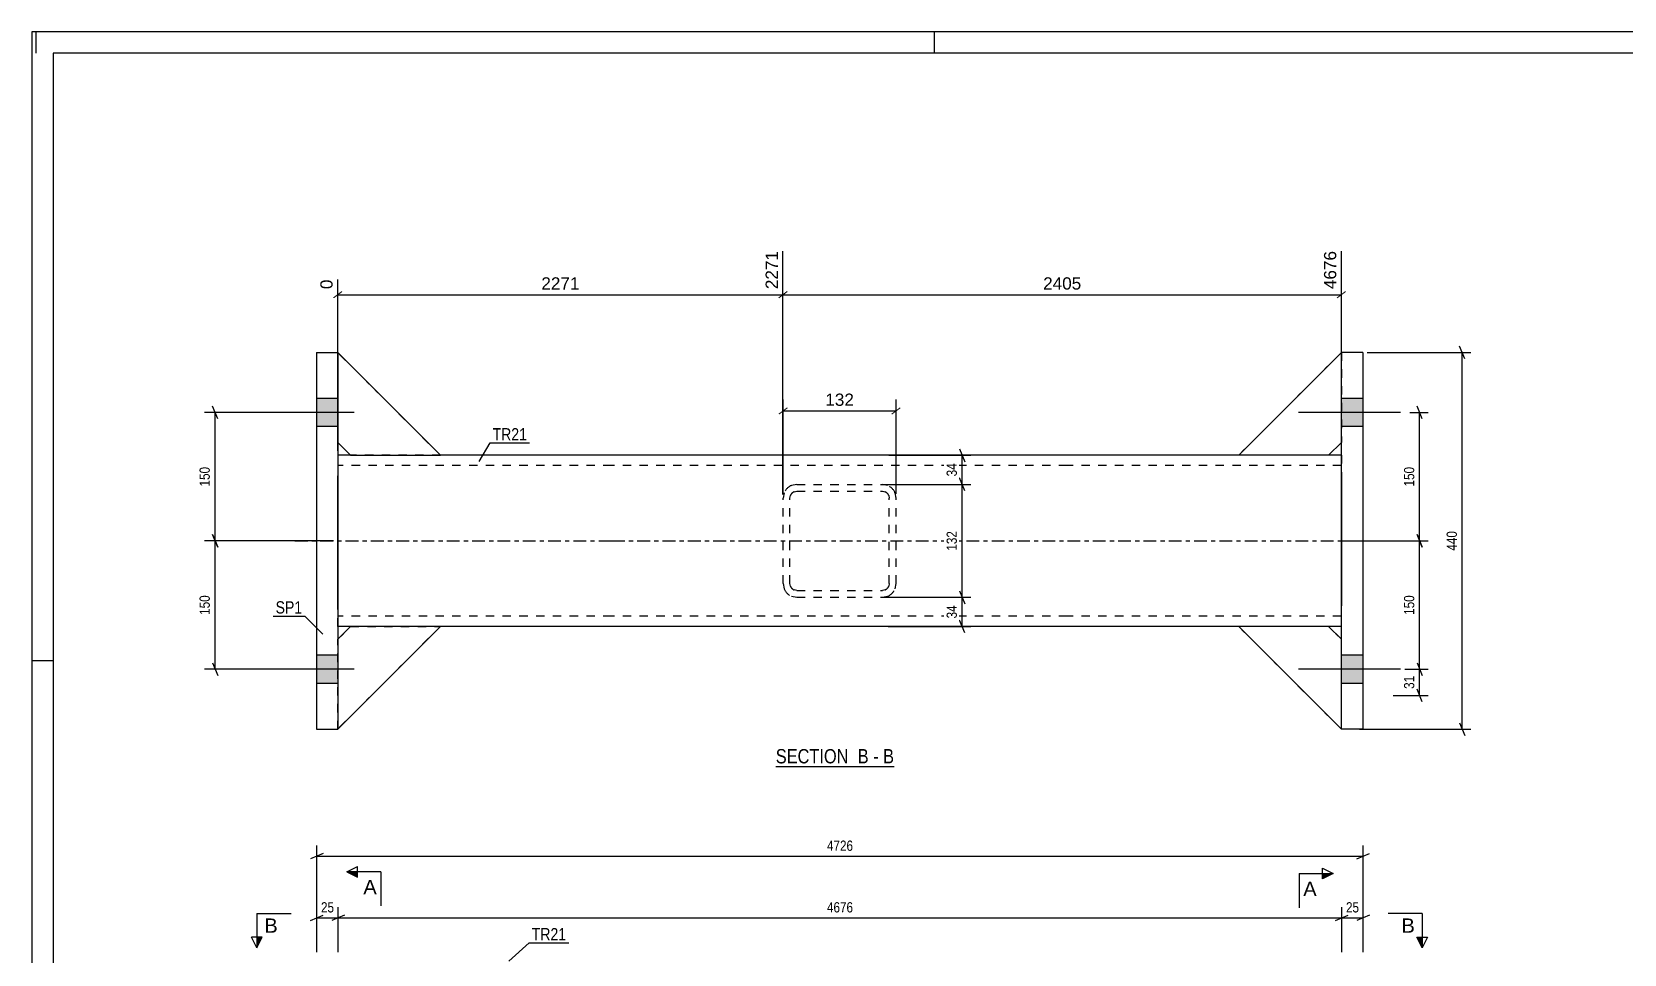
# Model space of a CAD drawing. Header units: millimetres. Extents: x 0 to 841, y 0 to 594.
# Drawn here: x 0 to 372.2, y 378.5 to 594 of the extents above; entities that cross this region are included whole.
import ezdxf

# ---------------------------------------------------------------- set-up
doc = ezdxf.new("R2010")
doc.units = ezdxf.units.MM
doc.linetypes.add('DXK_LINE_DOT2', pattern=[3.9198, 1.9599, -1.9599])
doc.linetypes.add('DXK_LINE_DOT3', pattern=[5.9187, 2.979, -0.9799, 0.9799, -0.9799])
doc.styles.add('Arial', font='ARIAL.TTF', dxfattribs={"height": 0.2})
doc.styles.add('Arial Narrow', font='ARIALN.TTF', dxfattribs={"height": 0.2})

# ---------------------------------------------------------------- blocks, each defined once
blk = doc.blocks.new('Unknown-389632061-1163')
at = {"color": 5, "linetype": 'Continuous'}
for p, q in [((841, 594), (0, 594)), ((0, 594), (0, 0)), ((1, 589), (1, 594)), ((211, 589), (211, 594)), ((836, 589), (5, 589)), ((5, 589), (5, 5)), ((5, 447), (0, 447))]:
    blk.add_line(p, q, dxfattribs=at)
blk = doc.blocks.new('Unknown-389632061-14 - 6129')
at = {"color": 6, "linetype": 'Continuous'}
blk.add_line((173.89, 422.31), (201.54, 422.31), dxfattribs=at)
at = {"color": 0, "linetype": 'Continuous'}
blk.add_wipeout([(192, 423.06), (192, 426.56), (173.89, 426.56), (173.89, 423.06)], dxfattribs=at)
at = {"color": 7, "linetype": 'Continuous', "style": 'Arial Narrow'}
blk.add_text('SECTION ', height=3.34, dxfattribs=at).set_placement((173.89, 423.06))
at = {"color": 0, "linetype": 'Continuous'}
blk.add_wipeout([(195.61, 423.06), (195.61, 426.56), (193.05, 426.56), (193.05, 423.06)], dxfattribs=at)
blk.add_wipeout([(197.93, 423.06), (197.93, 426.56), (196.66, 426.56), (196.66, 423.06)], dxfattribs=at)
at = {"color": 7, "linetype": 'Continuous', "style": 'Arial Narrow'}
blk.add_text('B', height=3.34, dxfattribs=at).set_placement((193.05, 423.06))
at = {"color": 0, "linetype": 'Continuous'}
blk.add_wipeout([(201.54, 423.06), (201.54, 426.56), (198.98, 426.56), (198.98, 423.06)], dxfattribs=at)
at = {"color": 7, "linetype": 'Continuous', "style": 'Arial Narrow'}
for s, p in [('-', (196.66, 423.06)), ('B', (198.98, 423.06))]:
    blk.add_text(s, height=3.34, dxfattribs=at).set_placement(p)
blk = doc.blocks.new('Part-389632061-6157 - 6129')
at = {"color": 7, "linetype": 'DXK_LINE_DOT2'}
for p, q in [((178.81, 488.26), (177.59, 488.01)), ((178.81, 488.26), (198.81, 488.26)), ((200.04, 488.01), (198.81, 488.26)), ((175.86, 486.28), (175.61, 485.06)), ((175.61, 465.06), (175.61, 485.06)), ((177.21, 485.06), (177.34, 485.67)), ((177.21, 465.06), (177.21, 485.06)), ((178.2, 486.54), (178.81, 486.66)), ((178.81, 486.66), (198.81, 486.66)), ((198.81, 486.66), (199.43, 486.54)), ((200.29, 485.67), (200.41, 485.06)), ((200.41, 465.06), (200.41, 485.06)), ((202.01, 485.06), (201.77, 486.28)), ((202.01, 465.06), (202.01, 485.06)), ((175.61, 465.06), (175.86, 463.83)), ((177.34, 464.45), (177.21, 465.06)), ((177.59, 462.1), (178.81, 461.86)), ((178.81, 463.46), (178.2, 463.58)), ((178.81, 463.46), (198.81, 463.46)), ((178.81, 461.86), (198.81, 461.86)), ((199.43, 463.58), (198.81, 463.46)), ((198.81, 461.86), (200.04, 462.1)), ((200.41, 465.06), (200.29, 464.45)), ((201.77, 463.83), (202.01, 465.06))]:
    blk.add_line(p, q, dxfattribs=at)
for centre, radius, start, end in [((178.81, 485.06), 3.2, 112.5, 157.5), ((198.81, 485.06), 3.2, 22.5, 67.5), ((178.81, 485.06), 1.6, 112.5, 157.5), ((198.81, 485.06), 1.6, 22.5, 67.5), ((178.81, 465.06), 3.2, 202.5, 247.5), ((178.81, 465.06), 1.6, 202.5, 247.5), ((198.81, 465.06), 1.6, 292.5, 337.5), ((198.81, 465.06), 3.2, 292.5, 337.5)]:
    blk.add_arc(centre, radius, start, end, dxfattribs=at)
blk = doc.blocks.new('Part-389632061-6183 - 6129')
at = {"color": 7, "linetype": 'DXK_LINE_DOT2'}
for p, q in [((303.11, 455.06), (282.11, 455.06)), ((282.11, 455.06), (306.11, 431.06)), ((306.11, 452.06), (303.11, 455.06)), ((306.11, 431.06), (306.11, 452.06))]:
    blk.add_line(p, q, dxfattribs=at)
blk = doc.blocks.new('Part-389632061-6159 - 6129')
at = {"color": 2, "linetype": 'Continuous'}
for p, q in [((306.11, 431.06), (306.11, 519.06)), ((311.11, 519.06), (306.11, 519.06)), ((311.11, 519.06), (311.11, 431.06)), ((311.11, 431.06), (306.11, 431.06))]:
    blk.add_line(p, q, dxfattribs=at)
blk = doc.blocks.new('Part-389632061-6186 - 6129')
at = {"color": 7, "linetype": 'DXK_LINE_DOT2'}
for p, q in [((282.11, 495.06), (306.11, 519.06)), ((306.11, 519.06), (306.11, 498.06)), ((303.11, 495.06), (282.11, 495.06)), ((306.11, 498.06), (303.11, 495.06))]:
    blk.add_line(p, q, dxfattribs=at)
blk = doc.blocks.new('Part-389632061-6162 - 6129')
at = {"color": 2, "linetype": 'Continuous'}
for p, q in [((66.51, 519.06), (71.51, 519.06)), ((66.51, 519.06), (66.51, 431.06)), ((71.51, 519.06), (71.51, 431.06)), ((66.51, 431.06), (71.51, 431.06))]:
    blk.add_line(p, q, dxfattribs=at)
blk = doc.blocks.new('Part-389632061-6184 - 6129')
at = {"color": 2, "linetype": 'Continuous'}
for p, q in [((303.11, 455.06), (282.11, 455.06)), ((282.11, 455.06), (306.11, 431.06)), ((306.11, 452.06), (303.11, 455.06))]:
    blk.add_line(p, q, dxfattribs=at)
at = {"color": 7, "linetype": 'DXK_LINE_DOT2'}
blk.add_line((306.11, 431.06), (306.11, 452.06), dxfattribs=at)
blk = doc.blocks.new('Part-389632061-6185 - 6129')
at = {"color": 7, "linetype": 'DXK_LINE_DOT2'}
for p, q in [((303.11, 455.06), (282.11, 455.06)), ((282.11, 455.06), (306.11, 431.06)), ((306.11, 452.06), (303.11, 455.06)), ((306.11, 431.06), (306.11, 452.06))]:
    blk.add_line(p, q, dxfattribs=at)
blk = doc.blocks.new('Part-389632061-6187 - 6129')
at = {"color": 2, "linetype": 'Continuous'}
for p, q in [((282.11, 495.06), (306.11, 519.06)), ((303.11, 495.06), (282.11, 495.06)), ((306.11, 498.06), (303.11, 495.06))]:
    blk.add_line(p, q, dxfattribs=at)
at = {"color": 7, "linetype": 'DXK_LINE_DOT2'}
blk.add_line((306.11, 498.06), (306.11, 519.06), dxfattribs=at)
blk = doc.blocks.new('Part-389632061-6188 - 6129')
at = {"color": 7, "linetype": 'DXK_LINE_DOT2'}
for p, q in [((282.11, 495.06), (306.11, 519.06)), ((306.11, 519.06), (306.11, 498.06)), ((303.11, 495.06), (282.11, 495.06)), ((306.11, 498.06), (303.11, 495.06))]:
    blk.add_line(p, q, dxfattribs=at)
blk = doc.blocks.new('Part-389632061-6189 - 6129')
at = {"color": 7, "linetype": 'DXK_LINE_DOT2'}
for p, q in [((71.51, 452.06), (74.51, 455.06)), ((95.51, 455.06), (71.51, 431.06)), ((74.51, 455.06), (95.51, 455.06)), ((71.51, 431.06), (71.51, 452.06))]:
    blk.add_line(p, q, dxfattribs=at)
blk = doc.blocks.new('Part-389632061-6190 - 6129')
at = {"color": 2, "linetype": 'Continuous'}
for p, q in [((71.51, 452.06), (74.51, 455.06)), ((95.51, 455.06), (71.51, 431.06)), ((95.51, 455.06), (74.51, 455.06))]:
    blk.add_line(p, q, dxfattribs=at)
at = {"color": 7, "linetype": 'DXK_LINE_DOT2'}
blk.add_line((71.51, 431.06), (71.51, 452.06), dxfattribs=at)
blk = doc.blocks.new('Part-389632061-6191 - 6129')
at = {"color": 7, "linetype": 'DXK_LINE_DOT2'}
for p, q in [((71.51, 452.06), (74.51, 455.06)), ((95.51, 455.06), (71.51, 431.06)), ((74.51, 455.06), (95.51, 455.06)), ((71.51, 431.06), (71.51, 452.06))]:
    blk.add_line(p, q, dxfattribs=at)
blk = doc.blocks.new('Part-389632061-6192 - 6129')
at = {"color": 7, "linetype": 'DXK_LINE_DOT2'}
for p, q in [((95.51, 495.06), (71.51, 519.06)), ((71.51, 519.06), (71.51, 498.06)), ((71.51, 498.06), (74.51, 495.06)), ((74.51, 495.06), (95.51, 495.06))]:
    blk.add_line(p, q, dxfattribs=at)
blk = doc.blocks.new('Part-389632061-6193 - 6129')
at = {"color": 2, "linetype": 'Continuous'}
for p, q in [((95.51, 495.06), (71.51, 519.06)), ((71.51, 498.06), (74.51, 495.06)), ((74.51, 495.06), (95.51, 495.06))]:
    blk.add_line(p, q, dxfattribs=at)
at = {"color": 7, "linetype": 'DXK_LINE_DOT2'}
blk.add_line((71.51, 519.06), (71.51, 498.06), dxfattribs=at)
blk = doc.blocks.new('Part-389632061-6194 - 6129')
at = {"color": 7, "linetype": 'DXK_LINE_DOT2'}
for p, q in [((95.51, 495.06), (71.51, 519.06)), ((71.51, 519.06), (71.51, 498.06)), ((71.51, 498.06), (74.51, 495.06)), ((74.51, 495.06), (95.51, 495.06))]:
    blk.add_line(p, q, dxfattribs=at)
blk = doc.blocks.new('Part-389632061-6195 - 6129')
at = {"color": 2, "linetype": 'Continuous'}
for p, q in [((74.51, 495.06), (71.51, 495.06)), ((135.51, 495.06), (95.51, 495.06)), ((242.01, 495.06), (135.61, 495.06)), ((282.11, 495.06), (242.11, 495.06)), ((306.11, 495.06), (303.11, 495.06)), ((71.51, 459.86), (71.51, 490.26)), ((306.11, 490.26), (306.11, 459.86)), ((74.51, 455.06), (71.51, 455.06)), ((135.51, 455.06), (95.51, 455.06)), ((242.01, 455.06), (135.61, 455.06)), ((282.11, 455.06), (242.11, 455.06)), ((306.11, 455.06), (303.11, 455.06))]:
    blk.add_line(p, q, dxfattribs=at)
at = {"color": 7, "linetype": 'DXK_LINE_DOT2'}
for p, q in [((71.51, 495.06), (71.51, 490.26)), ((71.51, 495.06), (71.51, 493.65)), ((95.51, 495.06), (74.51, 495.06)), ((303.11, 495.06), (282.11, 495.06)), ((306.11, 495.06), (306.11, 490.26)), ((306.11, 495.06), (306.11, 493.65)), ((135.51, 492.66), (71.51, 492.66)), ((242.01, 492.66), (135.61, 492.66)), ((306.11, 492.66), (242.11, 492.66)), ((71.51, 455.06), (71.51, 459.86)), ((306.11, 455.06), (306.11, 459.86)), ((135.51, 457.46), (71.51, 457.46)), ((95.51, 455.06), (74.51, 455.06)), ((242.01, 457.46), (135.61, 457.46)), ((306.11, 457.46), (242.11, 457.46)), ((303.11, 455.06), (282.11, 455.06))]:
    blk.add_line(p, q, dxfattribs=at)
at = {"color": 7, "linetype": 'DXK_LINE_DOT3'}
for p, q in [((61.51, 475.06), (135.51, 475.06)), ((135.61, 475.06), (242.01, 475.06)), ((242.11, 475.06), (316.11, 475.06))]:
    blk.add_line(p, q, dxfattribs=at)
blk = doc.blocks.new('Bolt-389632061-6197 - 6129')
at = {"linetype": 'Continuous'}
for points in [[(306.11, 508.36), (306.11, 501.76), (311.11, 501.76), (311.11, 508.36)], [(306.11, 508.36), (306.11, 501.76), (311.11, 501.76), (311.11, 508.36)], [(306.11, 448.36), (306.11, 441.76), (311.11, 441.76), (311.11, 448.36)], [(306.11, 448.36), (306.11, 441.76), (311.11, 441.76), (311.11, 448.36)]]:
    blk.add_hatch(color=1, dxfattribs=at).paths.add_polyline_path(points)
at = {"color": 1, "linetype": 'Continuous'}
for p, q in [((311.11, 508.36), (306.11, 508.36)), ((311.11, 508.36), (306.11, 508.36)), ((319.91, 505.06), (296.11, 505.06)), ((319.91, 505.06), (296.11, 505.06)), ((311.11, 501.76), (306.11, 501.76)), ((311.11, 501.76), (306.11, 501.76)), ((311.11, 448.36), (306.11, 448.36)), ((311.11, 448.36), (306.11, 448.36)), ((319.91, 445.06), (296.11, 445.06)), ((319.91, 445.06), (296.11, 445.06)), ((311.11, 441.76), (306.11, 441.76)), ((311.11, 441.76), (306.11, 441.76))]:
    blk.add_line(p, q, dxfattribs=at)
blk = doc.blocks.new('Bolt-389632061-6200 - 6129')
at = {"linetype": 'Continuous'}
for points in [[(66.51, 508.36), (66.51, 501.76), (71.51, 501.76), (71.51, 508.36)], [(66.51, 508.36), (66.51, 501.76), (71.51, 501.76), (71.51, 508.36)], [(66.51, 448.36), (66.51, 441.76), (71.51, 441.76), (71.51, 448.36)], [(66.51, 448.36), (66.51, 441.76), (71.51, 441.76), (71.51, 448.36)]]:
    blk.add_hatch(color=1, dxfattribs=at).paths.add_polyline_path(points)
at = {"color": 1, "linetype": 'Continuous'}
for p, q in [((71.51, 508.36), (66.51, 508.36)), ((71.51, 508.36), (66.51, 508.36)), ((75.31, 505.06), (51.51, 505.06)), ((75.31, 505.06), (51.51, 505.06)), ((71.51, 501.76), (66.51, 501.76)), ((71.51, 501.76), (66.51, 501.76)), ((71.51, 448.36), (66.51, 448.36)), ((71.51, 448.36), (66.51, 448.36)), ((75.31, 445.06), (51.51, 445.06)), ((75.31, 445.06), (51.51, 445.06)), ((71.51, 441.76), (66.51, 441.76)), ((71.51, 441.76), (66.51, 441.76))]:
    blk.add_line(p, q, dxfattribs=at)
blk = doc.blocks.new('StraightDimension-389632061-2652 - 2425')
at = {"color": 7, "linetype": 'Continuous'}
for p, q in [((304.71, 386.38), (307.71, 387.58)), ((306.21, 378.98), (306.21, 389.48)), ((312.71, 387.58), (309.71, 386.38)), ((311.21, 378.98), (311.21, 389.48)), ((306.21, 386.98), (311.21, 386.98))]:
    blk.add_line(p, q, dxfattribs=at)
at = {"color": 0}
blk.add_wipeout([(310.74, 387.73), (310.74, 391.23), (306.69, 391.23), (306.69, 387.73)], dxfattribs=at)
at = {"color": 3, "style": 'Arial Narrow'}
blk.add_text('25', height=2.386, dxfattribs=at).set_placement((307.19, 388.23))
blk = doc.blocks.new('StraightDimension-389632061-2660 - 2425')
at = {"color": 7, "linetype": 'Continuous'}
for p, q in [((73.11, 387.58), (70.11, 386.38)), ((71.61, 378.98), (71.61, 389.48)), ((304.71, 386.38), (307.71, 387.58)), ((306.21, 378.98), (306.21, 389.48)), ((71.61, 386.98), (306.21, 386.98))]:
    blk.add_line(p, q, dxfattribs=at)
at = {"color": 0}
blk.add_wipeout([(192.46, 387.73), (192.46, 391.23), (185.37, 391.23), (185.37, 387.73)], dxfattribs=at)
at = {"color": 3, "style": 'Arial Narrow'}
blk.add_text('4676', height=2.386, dxfattribs=at).set_placement((185.87, 388.23))
blk = doc.blocks.new('StraightDimension-389632061-2663 - 2425')
at = {"color": 7, "linetype": 'Continuous'}
for p, q in [((65.11, 386.38), (68.11, 387.58)), ((66.61, 378.98), (66.61, 389.48)), ((73.11, 387.58), (70.11, 386.38)), ((71.61, 378.98), (71.61, 389.48)), ((66.61, 386.98), (71.61, 386.98))]:
    blk.add_line(p, q, dxfattribs=at)
at = {"color": 0}
blk.add_wipeout([(71.14, 387.73), (71.14, 391.23), (67.09, 391.23), (67.09, 387.73)], dxfattribs=at)
at = {"color": 3, "style": 'Arial Narrow'}
blk.add_text('25', height=2.386, dxfattribs=at).set_placement((67.59, 388.23))
blk = doc.blocks.new('StraightDimension-389632061-2672 - 2425')
at = {"color": 7, "linetype": 'Continuous'}
for p, q in [((66.61, 378.98), (66.61, 403.88)), ((311.21, 378.98), (311.21, 403.88)), ((68.11, 401.98), (65.11, 400.78)), ((66.61, 401.38), (311.21, 401.38)), ((309.71, 400.78), (312.71, 401.98))]:
    blk.add_line(p, q, dxfattribs=at)
at = {"color": 0}
blk.add_wipeout([(192.46, 402.13), (192.46, 405.63), (185.37, 405.63), (185.37, 402.13)], dxfattribs=at)
at = {"color": 3, "style": 'Arial Narrow'}
blk.add_text('4726', height=2.386, dxfattribs=at).set_placement((185.87, 402.63))
blk = doc.blocks.new('StraightDimension-389632061-6940 - 6129')
at = {"color": 7, "linetype": 'Continuous'}
for p, q in [((320.91, 445.06), (326.39, 445.06)), ((323.79, 446.56), (324.99, 443.56)), ((324.39, 438.92), (324.39, 445.06)), ((324.99, 437.42), (323.79, 440.42)), ((318.18, 438.92), (326.39, 438.92))]:
    blk.add_line(p, q, dxfattribs=at)
at = {"color": 0}
blk.add_wipeout([(323.64, 444.01), (320.14, 444.01), (320.14, 439.97), (323.64, 439.97)], dxfattribs=at)
at = {"color": 3, "style": 'Arial Narrow'}
blk.add_text('31', height=2.386, rotation=90.0002, dxfattribs=at).set_placement((323.14, 440.47))
blk = doc.blocks.new('StraightDimension-389632061-6471 - 6129')
at = {"linetype": 'Continuous'}
for points in [[(70.61, 531.76), (70.41, 531.91), (72.41, 533.41), (72.61, 533.26)], [(176.48, 533.41), (176.68, 533.26), (174.68, 531.76), (174.48, 531.91)]]:
    blk.add_hatch(color=7, dxfattribs=at).paths.add_polyline_path(points)
at = {"color": 7, "linetype": 'Continuous'}
for p, q in [((175.58, 485.89), (175.58, 542.78)), ((71.51, 496.06), (71.51, 536.1)), ((71.51, 532.58), (175.58, 532.58))]:
    blk.add_line(p, q, dxfattribs=at)
at = {"color": 0, "linetype": 'Continuous'}
for points in [[(174.98, 543.38), (170.78, 543.38), (170.78, 533.28), (174.98, 533.28)], [(70.91, 536.7), (66.71, 536.7), (66.71, 533.28), (70.91, 533.28)]]:
    blk.add_wipeout(points, dxfattribs=at)
at = {"color": 0}
blk.add_wipeout([(128.59, 533.18), (128.59, 537.38), (118.5, 537.38), (118.5, 533.18)], dxfattribs=at)
at = {"color": 3, "linetype": 'Continuous', "style": 'Arial'}
for s, height, p in [('2271', 2.865, (174.38, 533.88)), ('0', 2.87, (70.31, 533.88))]:
    blk.add_text(s, height=height, rotation=90.0002, dxfattribs=at).set_placement(p)
at = {"color": 3, "style": 'Arial'}
blk.add_text('2271', height=2.865, dxfattribs=at).set_placement((119.1, 533.78))
blk = doc.blocks.new('StraightDimension-389632061-6465 - 6129')
at = {"color": 7, "linetype": 'Continuous'}
for p, q in [((198.91, 461.86), (219.47, 461.86)), ((216.87, 463.36), (218.07, 460.36)), ((217.47, 455.06), (217.47, 461.86)), ((200.16, 455.06), (219.47, 455.06)), ((218.07, 453.56), (216.87, 456.56))]:
    blk.add_line(p, q, dxfattribs=at)
at = {"color": 0}
blk.add_wipeout([(216.72, 460.48), (213.22, 460.48), (213.22, 456.43), (216.72, 456.43)], dxfattribs=at)
at = {"color": 3, "style": 'Arial Narrow'}
blk.add_text('34', height=2.386, rotation=90.0002, dxfattribs=at).set_placement((216.22, 456.93))
blk = doc.blocks.new('StraightDimension-389632061-6473 - 6129')
at = {"linetype": 'Continuous'}
for points in [[(174.68, 531.76), (174.48, 531.91), (176.48, 533.41), (176.68, 533.26)], [(307.01, 533.41), (307.21, 533.26), (305.21, 531.76), (305.01, 531.91)]]:
    blk.add_hatch(color=7, dxfattribs=at).paths.add_polyline_path(points)
at = {"color": 7, "linetype": 'Continuous'}
for p, q in [((175.58, 485.89), (175.58, 542.78)), ((306.11, 496.06), (306.11, 542.78)), ((175.58, 532.58), (306.11, 532.58))]:
    blk.add_line(p, q, dxfattribs=at)
at = {"color": 0, "linetype": 'Continuous'}
blk.add_wipeout([(305.51, 543.38), (301.31, 543.38), (301.31, 533.28), (305.51, 533.28)], dxfattribs=at)
at = {"color": 0}
blk.add_wipeout([(245.89, 533.18), (245.89, 537.38), (235.8, 537.38), (235.8, 533.18)], dxfattribs=at)
at = {"color": 3, "linetype": 'Continuous', "style": 'Arial'}
blk.add_text('4676', height=2.865, rotation=90.0002, dxfattribs=at).set_placement((304.91, 533.88))
at = {"color": 3, "style": 'Arial'}
blk.add_text('2405', height=2.865, dxfattribs=at).set_placement((236.4, 533.78))
blk = doc.blocks.new('StraightDimension-389632061-6467 - 6129')
at = {"color": 7, "linetype": 'Continuous'}
for p, q in [((198.91, 488.26), (219.47, 488.26)), ((218.07, 486.76), (216.87, 489.76)), ((217.47, 461.86), (217.47, 488.26)), ((198.91, 461.86), (219.47, 461.86)), ((216.87, 463.36), (218.07, 460.36))]:
    blk.add_line(p, q, dxfattribs=at)
at = {"color": 0}
blk.add_wipeout([(216.72, 477.84), (213.22, 477.84), (213.22, 472.27), (216.72, 472.27)], dxfattribs=at)
at = {"color": 3, "style": 'Arial Narrow'}
blk.add_text('132', height=2.386, rotation=90.0002, dxfattribs=at).set_placement((216.22, 472.77))
blk = doc.blocks.new('StraightDimension-389632061-6468 - 6129')
at = {"color": 7, "linetype": 'Continuous'}
for p, q in [((200.3, 495.06), (219.47, 495.06)), ((216.87, 496.56), (218.07, 493.56)), ((217.47, 488.26), (217.47, 495.06)), ((198.91, 488.26), (219.47, 488.26)), ((218.07, 486.76), (216.87, 489.76))]:
    blk.add_line(p, q, dxfattribs=at)
at = {"color": 0}
blk.add_wipeout([(216.72, 493.68), (213.22, 493.68), (213.22, 489.63), (216.72, 489.63)], dxfattribs=at)
at = {"color": 3, "style": 'Arial Narrow'}
blk.add_text('34', height=2.386, rotation=90.0002, dxfattribs=at).set_placement((216.22, 490.13))
blk = doc.blocks.new('StraightDimension-389632061-6469 - 6129')
at = {"linetype": 'Continuous'}
for points in [[(174.71, 504.59), (174.51, 504.74), (176.51, 506.24), (176.71, 506.09)], [(202.91, 506.24), (203.11, 506.09), (201.11, 504.59), (200.91, 504.74)]]:
    blk.add_hatch(color=7, dxfattribs=at).paths.add_polyline_path(points)
at = {"color": 7, "linetype": 'Continuous'}
for p, q in [((175.61, 486.06), (175.61, 508.11)), ((202.01, 486.06), (202.01, 508.11)), ((175.61, 505.41), (202.01, 505.41))]:
    blk.add_line(p, q, dxfattribs=at)
at = {"color": 0}
blk.add_wipeout([(192.75, 506.01), (192.75, 510.21), (184.88, 510.21), (184.88, 506.01)], dxfattribs=at)
at = {"color": 3, "style": 'Arial'}
blk.add_text('132', height=2.865, dxfattribs=at).set_placement((185.48, 506.61))
blk = doc.blocks.new('StraightDimension-389632061-6477 - 6129')
at = {"color": 7, "linetype": 'Continuous'}
for p, q in [((312.11, 519.06), (336.35, 519.06)), ((334.95, 517.56), (333.75, 520.56)), ((334.35, 431.06), (334.35, 519.06)), ((333.75, 432.56), (334.95, 429.56)), ((310.31, 431.06), (336.35, 431.06))]:
    blk.add_line(p, q, dxfattribs=at)
at = {"color": 0}
blk.add_wipeout([(333.6, 477.84), (330.1, 477.84), (330.1, 472.27), (333.6, 472.27)], dxfattribs=at)
at = {"color": 3, "style": 'Arial Narrow'}
blk.add_text('440', height=2.386, rotation=90.0002, dxfattribs=at).set_placement((333.1, 472.77))
blk = doc.blocks.new('StraightDimension-389632061-6938 - 6129')
at = {"color": 7, "linetype": 'Continuous'}
for p, q in [((324.99, 503.56), (323.79, 506.56)), ((322.11, 505.06), (326.39, 505.06)), ((324.39, 475.06), (324.39, 505.06)), ((323.79, 476.56), (324.99, 473.56)), ((305.31, 475.06), (326.39, 475.06))]:
    blk.add_line(p, q, dxfattribs=at)
at = {"color": 0}
blk.add_wipeout([(323.64, 492.84), (320.14, 492.84), (320.14, 487.27), (323.64, 487.27)], dxfattribs=at)
at = {"color": 3, "style": 'Arial Narrow'}
blk.add_text('150', height=2.386, rotation=90.0002, dxfattribs=at).set_placement((323.14, 487.77))
blk = doc.blocks.new('StraightDimension-389632061-6939 - 6129')
at = {"color": 7, "linetype": 'Continuous'}
for p, q in [((324.99, 473.56), (323.79, 476.56)), ((305.31, 475.06), (326.39, 475.06)), ((324.39, 445.06), (324.39, 475.06)), ((320.91, 445.06), (326.39, 445.06)), ((323.79, 446.56), (324.99, 443.56))]:
    blk.add_line(p, q, dxfattribs=at)
at = {"color": 0}
blk.add_wipeout([(323.64, 462.84), (320.14, 462.84), (320.14, 457.27), (323.64, 457.27)], dxfattribs=at)
at = {"color": 3, "style": 'Arial Narrow'}
blk.add_text('150', height=2.386, rotation=90.0002, dxfattribs=at).set_placement((323.14, 457.77))
blk = doc.blocks.new('StraightDimension-389632061-7043 - 6129')
at = {"color": 7, "linetype": 'Continuous'}
for p, q in [((43.44, 503.56), (42.24, 506.56)), ((51.75, 505.06), (40.34, 505.06)), ((42.84, 475.06), (42.84, 505.06)), ((42.24, 476.56), (43.44, 473.56)), ((70.51, 475.06), (40.34, 475.06))]:
    blk.add_line(p, q, dxfattribs=at)
at = {"color": 0}
blk.add_wipeout([(42.09, 492.84), (38.59, 492.84), (38.59, 487.27), (42.09, 487.27)], dxfattribs=at)
at = {"color": 3, "style": 'Arial Narrow'}
blk.add_text('150', height=2.386, rotation=90.0002, dxfattribs=at).set_placement((41.59, 487.77))
blk = doc.blocks.new('StraightDimension-389632061-7044 - 6129')
at = {"color": 7, "linetype": 'Continuous'}
for p, q in [((43.44, 473.56), (42.24, 476.56)), ((70.51, 475.06), (40.34, 475.06)), ((42.84, 445.06), (42.84, 475.06)), ((55.51, 445.06), (40.34, 445.06)), ((42.24, 446.56), (43.44, 443.56))]:
    blk.add_line(p, q, dxfattribs=at)
at = {"color": 0}
blk.add_wipeout([(42.09, 462.84), (38.59, 462.84), (38.59, 457.27), (42.09, 457.27)], dxfattribs=at)
at = {"color": 3, "style": 'Arial Narrow'}
blk.add_text('150', height=2.386, rotation=90.0002, dxfattribs=at).set_placement((41.59, 457.77))
blk = doc.blocks.new('SectionMark-389632061-2703 - 2425')
at = {"color": 0, "linetype": 'Continuous'}
for points in [[(300.32, 392.08), (300.32, 395.58), (297.21, 395.58), (297.21, 392.08)], [(300.32, 120.94), (300.32, 124.44), (297.21, 124.44), (297.21, 120.94)]]:
    blk.add_wipeout(points, dxfattribs=at)
at = {"linetype": 'Continuous'}
for points in [[(301.71, 396.08), (301.71, 397.33), (304.21, 397.33)], [(301.71, 119.19), (301.71, 120.44), (304.21, 119.19)]]:
    blk.add_hatch(color=6, dxfattribs=at).paths.add_polyline_path(points)
at = {"color": 6, "linetype": 'Continuous'}
for p, q in [((301.71, 396.08), (301.71, 398.58)), ((301.71, 398.58), (304.21, 397.33)), ((296.21, 397.33), (296.21, 389.33)), ((296.21, 397.33), (304.21, 397.33)), ((304.21, 397.33), (301.71, 396.08)), ((296.21, 119.19), (296.21, 127.19)), ((296.21, 119.19), (304.21, 119.19)), ((304.21, 119.19), (301.71, 120.44)), ((301.71, 120.44), (301.71, 117.94)), ((304.21, 119.19), (301.71, 117.94))]:
    blk.add_line(p, q, dxfattribs=at)
at = {"color": 3, "linetype": 'Continuous', "style": 'Arial'}
for p in [(297.21, 392.08), (297.21, 120.94)]:
    blk.add_text('A', height=3.34, dxfattribs=at).set_placement(p)
blk = doc.blocks.new('SectionMark-389632061-6207 - 2425')
at = {"color": 0, "linetype": 'Continuous'}
for points in [[(57.47, 383.48), (57.47, 386.98), (54.36, 386.98), (54.36, 383.48)], [(323.28, 383.48), (323.28, 386.98), (320.17, 386.98), (320.17, 383.48)]]:
    blk.add_wipeout(points, dxfattribs=at)
at = {"linetype": 'Continuous'}
for points in [[(52.61, 382.48), (53.86, 382.48), (52.61, 379.98)], [(323.78, 382.48), (325.03, 382.48), (325.03, 379.98)]]:
    blk.add_hatch(color=6, dxfattribs=at).paths.add_polyline_path(points)
at = {"color": 6, "linetype": 'Continuous'}
for p, q in [((52.61, 387.98), (60.61, 387.98)), ((52.61, 387.98), (52.61, 379.98)), ((325.03, 387.98), (317.03, 387.98)), ((325.03, 387.98), (325.03, 379.98)), ((52.61, 379.98), (51.36, 382.48)), ((53.86, 382.48), (51.36, 382.48)), ((52.61, 379.98), (53.86, 382.48)), ((323.78, 382.48), (326.28, 382.48)), ((325.03, 379.98), (323.78, 382.48)), ((326.28, 382.48), (325.03, 379.98))]:
    blk.add_line(p, q, dxfattribs=at)
at = {"color": 3, "linetype": 'Continuous', "style": 'Arial'}
for p in [(54.36, 383.48), (320.17, 383.48)]:
    blk.add_text('B', height=3.34, dxfattribs=at).set_placement(p)
blk = doc.blocks.new('Mark-389632061-2564 - 2425')
at = {"color": 0}
blk.add_wipeout([(124.89, 381.71), (124.89, 384.71), (116.86, 384.71), (116.86, 381.71)], dxfattribs=at)
blk.add_wipeout([(124.89, 381.71), (124.89, 384.71), (116.86, 384.71), (116.86, 381.71)], dxfattribs=at)
at = {"color": 30, "linetype": 'Continuous'}
for p, q in [((111.47, 376.87), (116.26, 381.11)), ((116.26, 381.11), (125.49, 381.11))]:
    blk.add_line(p, q, dxfattribs=at)
at = {"color": 3, "style": 'Arial Narrow'}
blk.add_text('TR21', height=2.863, dxfattribs=at).set_placement((116.86, 381.71))
blk = doc.blocks.new('SectionMark-389632061-2705 - 2425')
at = {"color": 0, "linetype": 'Continuous'}
for points in [[(80.61, 392.49), (80.61, 395.99), (77.5, 395.99), (77.5, 392.49)], [(80.61, 124.21), (80.61, 127.71), (77.5, 127.71), (77.5, 124.21)]]:
    blk.add_wipeout(points, dxfattribs=at)
at = {"linetype": 'Continuous'}
for points in [[(76.11, 397.74), (76.11, 396.49), (73.61, 397.74)], [(76.11, 123.71), (76.11, 122.46), (73.61, 122.46)]]:
    blk.add_hatch(color=6, dxfattribs=at).paths.add_polyline_path(points)
at = {"color": 6, "linetype": 'Continuous'}
for p, q in [((73.61, 397.74), (76.11, 398.99)), ((76.11, 396.49), (76.11, 398.99)), ((81.61, 397.74), (73.61, 397.74)), ((73.61, 397.74), (76.11, 396.49)), ((81.61, 397.74), (81.61, 389.74)), ((81.61, 122.46), (81.61, 130.46)), ((73.61, 122.46), (76.11, 123.71)), ((76.11, 123.71), (76.11, 121.21)), ((81.61, 122.46), (73.61, 122.46)), ((76.11, 121.21), (73.61, 122.46))]:
    blk.add_line(p, q, dxfattribs=at)
at = {"color": 3, "linetype": 'Continuous', "style": 'Arial'}
for p in [(77.5, 392.49), (77.5, 124.21)]:
    blk.add_text('A', height=3.34, dxfattribs=at).set_placement(p)
blk = doc.blocks.new('Mark-389632061-6779 - 6129')
at = {"color": 0}
blk.add_wipeout([(115.74, 498.53), (115.74, 501.53), (107.7, 501.53), (107.7, 498.53)], dxfattribs=at)
blk.add_wipeout([(115.74, 498.53), (115.74, 501.53), (107.7, 501.53), (107.7, 498.53)], dxfattribs=at)
at = {"color": 30, "linetype": 'Continuous'}
for p, q in [((104.6, 493.6), (107.1, 497.93)), ((107.1, 497.93), (116.34, 497.93))]:
    blk.add_line(p, q, dxfattribs=at)
at = {"color": 3, "style": 'Arial Narrow'}
blk.add_text('TR21', height=2.863, dxfattribs=at).set_placement((107.7, 498.53))
blk = doc.blocks.new('Mark-389632061-6776 - 6129')
at = {"color": 0}
blk.add_wipeout([(63.19, 458.08), (63.19, 461.08), (56.98, 461.08), (56.98, 458.08)], dxfattribs=at)
blk.add_wipeout([(63.19, 458.08), (63.19, 461.08), (56.98, 461.08), (56.98, 458.08)], dxfattribs=at)
at = {"color": 30, "linetype": 'Continuous'}
for p in [(56.38, 457.48), (68.03, 453.23)]:
    blk.add_line(p, (63.79, 457.48), dxfattribs=at)
at = {"color": 3, "style": 'Arial Narrow'}
blk.add_text('SP1', height=2.863, dxfattribs=at).set_placement((56.98, 458.08))

msp = doc.modelspace()

# ---------------------------------------------------------------- block references
for name in ['Unknown-389632061-1163', 'Part-389632061-6162 - 6129', 'Part-389632061-6192 - 6129', 'Part-389632061-6193 - 6129', 'Part-389632061-6194 - 6129', 'Part-389632061-6186 - 6129', 'Part-389632061-6187 - 6129', 'Part-389632061-6188 - 6129', 'Part-389632061-6159 - 6129', 'Bolt-389632061-6200 - 6129', 'Bolt-389632061-6197 - 6129', 'Part-389632061-6195 - 6129', 'Part-389632061-6157 - 6129', 'Part-389632061-6189 - 6129', 'Part-389632061-6190 - 6129', 'Part-389632061-6191 - 6129', 'Part-389632061-6183 - 6129', 'Part-389632061-6184 - 6129', 'Part-389632061-6185 - 6129']:
    msp.add_blockref(name, (0, 0))

# ---------------------------------------------------------------- next in the draw order: block references
for name in ['StraightDimension-389632061-6471 - 6129', 'StraightDimension-389632061-6465 - 6129', 'StraightDimension-389632061-6940 - 6129', 'Unknown-389632061-14 - 6129', 'StraightDimension-389632061-2652 - 2425']:
    msp.add_blockref(name, (0, 0))

# ---------------------------------------------------------------- next in the draw order: block references
for name in ['StraightDimension-389632061-6473 - 6129', 'StraightDimension-389632061-6477 - 6129', 'StraightDimension-389632061-7043 - 6129', 'Mark-389632061-6779 - 6129', 'StraightDimension-389632061-2660 - 2425']:
    msp.add_blockref(name, (0, 0))

# ---------------------------------------------------------------- next in the draw order: block references
for name in ['StraightDimension-389632061-6938 - 6129', 'StraightDimension-389632061-6467 - 6129', 'StraightDimension-389632061-7044 - 6129', 'StraightDimension-389632061-2663 - 2425']:
    msp.add_blockref(name, (0, 0))

# ---------------------------------------------------------------- next in the draw order: block references
for name in ['StraightDimension-389632061-6468 - 6129', 'StraightDimension-389632061-6939 - 6129', 'Mark-389632061-6776 - 6129', 'StraightDimension-389632061-2672 - 2425']:
    msp.add_blockref(name, (0, 0))

# ---------------------------------------------------------------- next in the draw order: block references
for name in ['StraightDimension-389632061-6469 - 6129', 'SectionMark-389632061-2703 - 2425']:
    msp.add_blockref(name, (0, 0))

# ---------------------------------------------------------------- next in the draw order: block references
msp.add_blockref('SectionMark-389632061-6207 - 2425', (0, 0))

# ---------------------------------------------------------------- next in the draw order: block references
for name in ['SectionMark-389632061-2705 - 2425', 'Mark-389632061-2564 - 2425']:
    msp.add_blockref(name, (0, 0))

doc.saveas('drawing.dxf')
